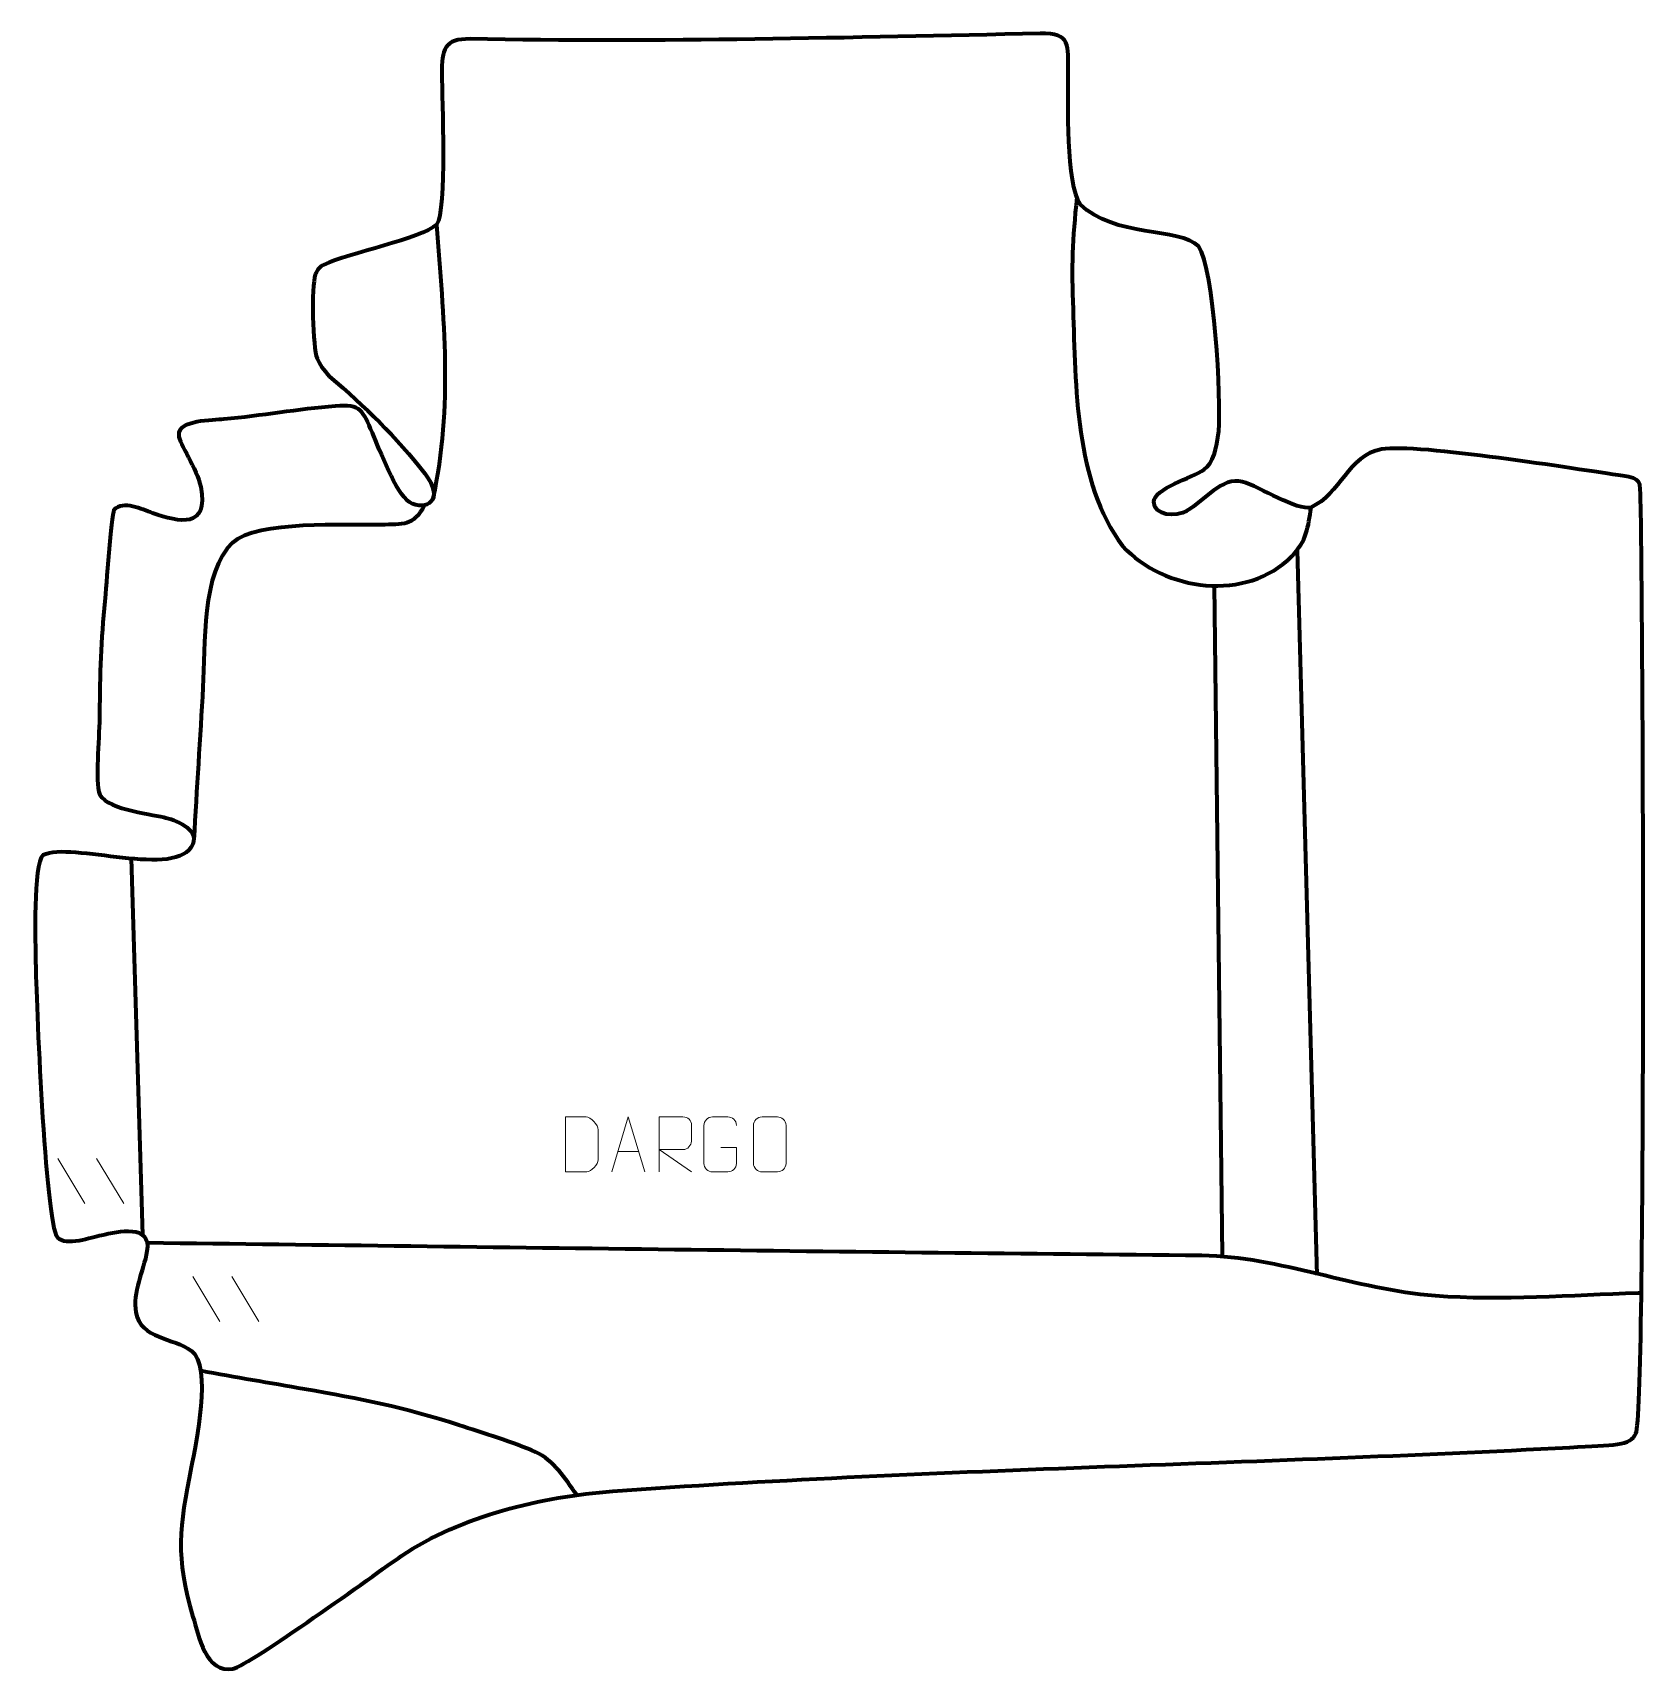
# Model space of a CAD drawing. Header units: millimetres. Extents: x -359 to 375, y -369 to 378.
import ezdxf

# ---------------------------------------------------------------- set-up
doc = ezdxf.new("R2010")
doc.units = ezdxf.units.MM
doc.header["$MEASUREMENT"] = 0
doc.layers.add('layer 1', color=7, linetype='Continuous')
doc.layers.add('layer 2', color=7, linetype='Continuous')

msp = doc.modelspace()

# ---------------------------------------------------------------- linework, layer by layer
at = {"layer": 'layer 1', "color": 142, "lineweight": 158}
for points in [[(115.8832, 302.6777), (113.7845, 283.4796), (113.3726, 271.174), (114.1515, 251.8326), (114.1515, 251.8326), (115.3084, 217.3877), (114.9285, 172.9111), (136.6113, 144.1431), (136.6113, 144.1431), (155.5351, 123.3686), (193.2504, 118.5409), (213.6601, 139.4184), (213.6601, 139.4184), (220.5528, 146.4692), (221.0457, 152.5709), (222.4392, 161.6366)], [(-180.9078, 162.5878), (-186.2316, 152.7832), (-190.2597, 154.0627), (-200.9257, 153.6877), (-200.9257, 153.6877), (-216.2539, 153.5427), (-257.2833, 155.578), (-268.2589, 145.5801), (-268.2589, 145.5801), (-282.451, 132.6525), (-280.6152, 98.1978), (-281.6955, 79.8175), (-281.6955, 79.8175), (-283.0565, 56.6605), (-284.4788, 33.5051), (-285.863, 10.3493)], [(-307.1202, -172.979), (-147.1785, -174.8999), (12.8571, -177.3343), (172.793, -178.702), (172.793, -178.702), (208.0696, -179.2669), (242.5531, -194.3107), (278.8226, -197.0475), (278.8226, -197.0475), (309.4191, -199.3561), (340.5827, -196.8203), (371.2156, -195.8131), (371.2156, -195.8131), (371.2156, -195.8131), (372.7073, -195.764), (372.7073, -195.764)], [(-111.6017, -287.7129), (-117.0106, -280.6379), (-121.8807, -272.0509), (-130.3123, -268.3113), (-130.3123, -268.3113), (-140.0574, -263.9893), (-154.8091, -259.4554), (-165.3088, -256.041), (-165.3088, -256.041), (-190.0371, -247.9997), (-210.0175, -244.1177), (-235.4375, -239.6688), (-235.4375, -239.6688), (-251.2034, -236.9095), (-266.9812, -234.2478), (-282.7295, -231.3847)]]:
    msp.add_open_spline(points, degree=3, knots=[0, 0, 0, 0, 0.2, 0.2, 0.2, 0.2, 0.4, 0.4, 0.4, 0.4, 0.6, 0.6, 0.6, 0.6, 1, 1, 1, 1], dxfattribs=at)
for points in [[(-175.4001, 290.2657), (-172.2596, 248.0953), (-167.946, 207.5671), (-177.0859, 165.7027)], [(216.0819, 142.2036), (216.0819, 142.2036), (225.0838, -187.7943), (225.0838, -187.7943)], [(182.1495, -178.8471), (182.1495, -178.8471), (178.5525, 126.0201), (178.5525, 126.0201)], [(-314.3777, 1.7732), (-314.3777, 1.7732), (-309.1769, -169.4394), (-309.1769, -169.4394)]]:
    msp.add_open_spline(points, degree=3, dxfattribs=at)
at = {"layer": 'layer 2', "color": 242, "lineweight": 158}
msp.add_open_spline([(99.1337, 377.3053), (113.5152, 377.6174), (111.873, 371.9949), (111.9251, 359.3335), (111.9251, 359.3335), (111.9727, 346.8605), (110.9528, 308.5344), (117.4917, 299.517), (117.4917, 299.517), (132.3586, 284.4858), (162.816, 288.978), (171.1954, 280.4765), (171.1954, 280.4765), (178.4128, 270.2351), (181.7211, 210.4669), (180.3836, 196.3186), (180.3836, 196.3186), (179.629, 188.3366), (177.7175, 181.6836), (173.7537, 178.8288), (173.7537, 178.8288), (168.4904, 175.0382), (150.8392, 170.3123), (150.8525, 164.0977), (150.8525, 164.0977), (150.8662, 157.6983), (160.8828, 157.2426), (165.9743, 159.9961), (165.9743, 159.9961), (173.925, 164.7201), (181.938, 175.7914), (191.1674, 173.296), (191.1674, 173.296), (199.4347, 171.0608), (215.9603, 159.8223), (222.4392, 161.6366), (222.4392, 161.6366), (235.6647, 167.598), (239.2786, 185.3004), (254.4423, 188.127), (254.4423, 188.127), (271.2537, 190.7783), (343.5704, 178.9599), (364.2161, 175.9707), (364.2161, 175.9707), (372.7934, 174.7289), (372.1277, 173.6377), (372.3358, 164.6807), (372.3358, 164.6807), (373.6091, 109.936), (374.8603, -249.4471), (370.2322, -259.8233), (370.2322, -259.8233), (367.6824, -265.5396), (360.2571, -265.0568), (340.081, -266.1508), (340.081, -266.1508), (199.6978, -273.7628), (42.5119, -275.965), (-95.2121, -286.1363), (-95.2121, -286.1363), (-127.67, -288.5334), (-164.0479, -297.2239), (-191.3815, -315.5689), (-191.3815, -315.5689), (-202.9511, -323.4918), (-260.3741, -365.3509), (-268.0602, -366.9034), (-268.0602, -366.9034), (-280.3261, -369.3809), (-283.709, -351.8087), (-286.248, -343.2635), (-286.248, -343.2635), (-294.4079, -315.8014), (-292.4418, -302.6947), (-287.0023, -275.1778), (-287.0023, -275.1778), (-284.9536, -264.7541), (-277.5014, -229.0942), (-286.8843, -222.1801), (-286.8843, -222.1801), (-295.1139, -216.1158), (-310.0178, -216.9718), (-312.1936, -204.688), (-312.1936, -204.688), (-313.7881, -195.6862), (-308.7898, -185.9433), (-307.1557, -176.8616), (-307.1557, -176.8616), (-305.158, -164.1573), (-319.982, -167.955), (-327.8242, -169.5391), (-327.8242, -169.5391), (-332.2479, -170.5185), (-344.0048, -174.5906), (-347.88, -170.6505), (-347.88, -170.6505), (-353.7583, -163.1617), (-357.5748, -60.0311), (-357.8071, -45.5008), (-357.8071, -45.5008), (-357.9379, -37.8257), (-359.0842, -0.4061), (-354.4648, 3.3215), (-354.4648, 3.3215), (-341.9697, 9.8027), (-293.0292, -7.9456), (-286.3317, 8.3793), (-286.3317, 8.3793), (-283.421, 15.4743), (-294.5465, 19.513), (-299.5237, 20.6476), (-299.5237, 20.6476), (-306.0482, 22.1348), (-327.6027, 24.5097), (-329.058, 32.1681), (-329.058, 32.1681), (-330.6364, 40.4748), (-328.7592, 57.9966), (-328.7304, 67.9406), (-328.7304, 67.9406), (-328.6802, 85.2654), (-328.0391, 101.6032), (-326.3225, 118.8587), (-326.3225, 118.8587), (-325.7374, 124.9493), (-323.4503, 157.8951), (-322.179, 160.4803), (-322.179, 160.4803), (-317.9415, 164.9495), (-309.4419, 160.7659), (-304.6583, 159.0598), (-304.6583, 159.0598), (-292.253, 154.7075), (-278.9747, 151.8309), (-282.7346, 170.9379), (-282.7346, 170.9379), (-284.3436, 179.1141), (-292.5007, 190.7515), (-292.7409, 194.5687), (-292.7409, 194.5687), (-293.1722, 201.4226), (-277.1396, 201.2828), (-272.1644, 201.7157), (-272.1644, 201.7157), (-255.3647, 203.3178), (-238.1632, 206.386), (-221.5788, 207.6893), (-221.5788, 207.6893), (-209.3626, 208.6494), (-209.1611, 205.7698), (-204.5997, 195.5171), (-204.5997, 195.5171), (-201.3379, 188.1777), (-193.976, 167.8988), (-187.7692, 164.0631), (-187.7692, 164.0631), (-180.3367, 159.4698), (-171.3918, 164.828), (-180.7026, 177.0011), (-180.7026, 177.0011), (-193.9559, 193.999), (-207.8336, 207.2233), (-224.1006, 221.2189), (-224.1006, 221.2189), (-226.8773, 224.2594), (-228.6553, 226.9255), (-229.7763, 229.4641), (-229.7763, 229.4641), (-231.776, 233.9919), (-232.4788, 262.3681), (-230.5709, 267.5685), (-230.5709, 267.5685), (-229.8492, 269.5355), (-228.6402, 271.1581), (-226.662, 272.0784), (-226.662, 272.0784), (-215.5317, 277.2569), (-182.2677, 284.1004), (-175.4001, 290.2657), (-175.4001, 290.2657), (-170.7617, 296.9659), (-172.8966, 347.678), (-173.0271, 358.9785), (-173.0271, 358.9785), (-173.1538, 369.9507), (-171.7826, 375.0336), (-160.1988, 374.81), (-160.1988, 374.81), (-74.8387, 373.1619), (13.4564, 375.4461), (99.1337, 377.3053)], degree=3, knots=[0, 0, 0, 0, 0.02040816, 0.02040816, 0.02040816, 0.02040816, 0.04081633, 0.04081633, 0.04081633, 0.04081633, 0.06122449, 0.06122449, 0.06122449, 0.06122449, 0.08163265, 0.08163265, 0.08163265, 0.08163265, 0.10204082, 0.10204082, 0.10204082, 0.10204082, 0.12244898, 0.12244898, 0.12244898, 0.12244898, 0.14285714, 0.14285714, 0.14285714, 0.14285714, 0.16326531, 0.16326531, 0.16326531, 0.16326531, 0.18367347, 0.18367347, 0.18367347, 0.18367347, 0.20408163, 0.20408163, 0.20408163, 0.20408163, 0.2244898, 0.2244898, 0.2244898, 0.2244898, 0.24489796, 0.24489796, 0.24489796, 0.24489796, 0.26530612, 0.26530612, 0.26530612, 0.26530612, 0.28571429, 0.28571429, 0.28571429, 0.28571429, 0.30612245, 0.30612245, 0.30612245, 0.30612245, 0.32653061, 0.32653061, 0.32653061, 0.32653061, 0.34693878, 0.34693878, 0.34693878, 0.34693878, 0.36734694, 0.36734694, 0.36734694, 0.36734694, 0.3877551, 0.3877551, 0.3877551, 0.3877551, 0.40816327, 0.40816327, 0.40816327, 0.40816327, 0.42857143, 0.42857143, 0.42857143, 0.42857143, 0.44897959, 0.44897959, 0.44897959, 0.44897959, 0.46938776, 0.46938776, 0.46938776, 0.46938776, 0.48979592, 0.48979592, 0.48979592, 0.48979592, 0.51020408, 0.51020408, 0.51020408, 0.51020408, 0.53061224, 0.53061224, 0.53061224, 0.53061224, 0.55102041, 0.55102041, 0.55102041, 0.55102041, 0.57142857, 0.57142857, 0.57142857, 0.57142857, 0.59183673, 0.59183673, 0.59183673, 0.59183673, 0.6122449, 0.6122449, 0.6122449, 0.6122449, 0.63265306, 0.63265306, 0.63265306, 0.63265306, 0.65306122, 0.65306122, 0.65306122, 0.65306122, 0.67346939, 0.67346939, 0.67346939, 0.67346939, 0.69387755, 0.69387755, 0.69387755, 0.69387755, 0.71428571, 0.71428571, 0.71428571, 0.71428571, 0.73469388, 0.73469388, 0.73469388, 0.73469388, 0.75510204, 0.75510204, 0.75510204, 0.75510204, 0.7755102, 0.7755102, 0.7755102, 0.7755102, 0.79591837, 0.79591837, 0.79591837, 0.79591837, 0.81632653, 0.81632653, 0.81632653, 0.81632653, 0.83673469, 0.83673469, 0.83673469, 0.83673469, 0.85714286, 0.85714286, 0.85714286, 0.85714286, 0.87755102, 0.87755102, 0.87755102, 0.87755102, 0.89795918, 0.89795918, 0.89795918, 0.89795918, 0.91836735, 0.91836735, 0.91836735, 0.91836735, 0.93877551, 0.93877551, 0.93877551, 0.93877551, 0.95918367, 0.95918367, 0.95918367, 0.95918367, 1, 1, 1, 1], dxfattribs=at)
at = {"layer": 'layer 2', "color": 250, "lineweight": 9}
for points, knots in [([(-116.704, -140.712), (-114.3722, -140.7116), (-109.422, -140.7356), (-107.0905, -140.7359), (-107.0905, -140.7359), (-105.1655, -140.8413), (-101.8469, -137.2997), (-101.8581, -135.2824), (-101.8581, -135.2824), (-101.8585, -129.5123), (-101.8585, -127.3426), (-101.8581, -121.5733), (-101.8581, -121.5733), (-101.8624, -119.4352), (-105.2369, -115.7751), (-107.3893, -115.7886), (-107.3893, -115.7886), (-109.715, -115.7886), (-114.4393, -115.7886), (-116.7654, -115.7886), (-116.7654, -115.7886), (-116.765, -121.5355), (-116.7037, -134.9647), (-116.704, -140.712)], [0, 0, 0, 0, 0.14285714, 0.14285714, 0.14285714, 0.14285714, 0.28571429, 0.28571429, 0.28571429, 0.28571429, 0.42857143, 0.42857143, 0.42857143, 0.42857143, 0.57142857, 0.57142857, 0.57142857, 0.57142857, 0.71428571, 0.71428571, 0.71428571, 0.71428571, 1, 1, 1, 1]), ([(-95.6464, -140.7348), (-95.6464, -140.7348), (-88.2754, -115.7813), (-88.2754, -115.7813), (-88.2754, -115.7813), (-88.2754, -115.7813), (-80.7055, -140.7348), (-80.7055, -140.7348)], [0, 0, 0, 0, 0.33333333, 0.33333333, 0.33333333, 0.33333333, 1, 1, 1, 1]), ([(-74.1044, -140.7384), (-74.1044, -140.7384), (-74.1044, -115.7849), (-74.1044, -115.7849), (-74.1044, -115.7849), (-70.5096, -115.7849), (-66.9141, -115.7849), (-63.3189, -115.7849), (-63.3189, -115.7849), (-60.9936, -115.8226), (-59.4363, -117.3126), (-59.4404, -119.679), (-59.4404, -119.679), (-59.4408, -121.7145), (-59.4408, -124.7739), (-59.4404, -126.8099), (-59.4404, -126.8099), (-59.4469, -128.6854), (-61.2592, -130.6272), (-63.2687, -130.6463), (-63.2687, -130.6463), (-63.2687, -130.6463), (-74.1044, -130.6463), (-74.1044, -130.6463), (-74.1044, -130.6463), (-74.1044, -130.6463), (-59.4497, -140.7384), (-59.4497, -140.7384)], [0, 0, 0, 0, 0.125, 0.125, 0.125, 0.125, 0.25, 0.25, 0.25, 0.25, 0.375, 0.375, 0.375, 0.375, 0.5, 0.5, 0.5, 0.5, 0.625, 0.625, 0.625, 0.625, 0.75, 0.75, 0.75, 0.75, 1, 1, 1, 1]), ([(-46.135, -129.756), (-46.135, -129.756), (-38.9669, -129.756), (-38.9669, -129.756), (-38.9669, -129.756), (-38.9669, -129.756), (-38.9669, -136.9241), (-38.9669, -136.9241), (-38.9669, -136.9241), (-39.1066, -139.2475), (-40.7838, -140.7271), (-42.9316, -140.7379), (-42.9316, -140.7379), (-45.2634, -140.7375), (-47.5954, -140.7375), (-49.9269, -140.7379), (-49.9269, -140.7379), (-51.8518, -140.8433), (-53.824, -138.9588), (-53.8128, -136.9415), (-53.8128, -136.9415), (-53.8124, -131.1714), (-53.8124, -125.4017), (-53.8128, -119.6324), (-53.8128, -119.6324), (-53.8086, -117.4943), (-52.0618, -115.7751), (-49.9095, -115.7885), (-49.9095, -115.7885), (-47.5838, -115.7885), (-45.2577, -115.7885), (-42.9316, -115.7885), (-42.9316, -115.7885), (-40.9849, -115.7531), (-38.9935, -117.2446), (-38.9669, -119.6823)], [0, 0, 0, 0, 0.1, 0.1, 0.1, 0.1, 0.2, 0.2, 0.2, 0.2, 0.3, 0.3, 0.3, 0.3, 0.4, 0.4, 0.4, 0.4, 0.5, 0.5, 0.5, 0.5, 0.6, 0.6, 0.6, 0.6, 0.7, 0.7, 0.7, 0.7, 0.8, 0.8, 0.8, 0.8, 1, 1, 1, 1]), ([(-27.365, -115.7891), (-25.0393, -115.7891), (-22.7132, -115.7891), (-20.3871, -115.7891), (-20.3871, -115.7891), (-18.4405, -115.7535), (-16.4491, -117.2451), (-16.4224, -119.6827), (-16.4224, -119.6827), (-16.4228, -125.4296), (-16.4228, -131.1769), (-16.4224, -136.9246), (-16.4224, -136.9246), (-16.5622, -139.248), (-18.2394, -140.7276), (-20.3871, -140.7384), (-20.3871, -140.7384), (-22.719, -140.738), (-25.0509, -140.738), (-27.3824, -140.7384), (-27.3824, -140.7384), (-29.3074, -140.8438), (-31.2795, -138.9593), (-31.2683, -136.942), (-31.2683, -136.942), (-31.268, -131.1719), (-31.268, -125.4022), (-31.2683, -119.6329), (-31.2683, -119.6329), (-31.2641, -117.4948), (-29.5174, -115.7756), (-27.365, -115.7891)], [0, 0, 0, 0, 0.11111111, 0.11111111, 0.11111111, 0.11111111, 0.22222222, 0.22222222, 0.22222222, 0.22222222, 0.33333333, 0.33333333, 0.33333333, 0.33333333, 0.44444444, 0.44444444, 0.44444444, 0.44444444, 0.55555556, 0.55555556, 0.55555556, 0.55555556, 0.66666667, 0.66666667, 0.66666667, 0.66666667, 0.77777778, 0.77777778, 0.77777778, 0.77777778, 1, 1, 1, 1])]:
    msp.add_open_spline(points, degree=3, knots=knots, dxfattribs=at)
for points in [[(-92.9238, -131.4854), (-92.9238, -131.4854), (-83.4281, -131.4854), (-83.4281, -131.4854)], [(-347.7833, -134.7007), (-347.7833, -134.7007), (-335.419, -155.245), (-335.419, -155.245)], [(-330.0534, -134.7007), (-330.0534, -134.7007), (-317.6891, -155.245), (-317.6891, -155.245)], [(-286.3089, -188.3229), (-286.3089, -188.3229), (-273.9446, -208.8672), (-273.9446, -208.8672)], [(-268.579, -188.3229), (-268.579, -188.3229), (-256.2147, -208.8672), (-256.2147, -208.8672)]]:
    msp.add_open_spline(points, degree=3, dxfattribs=at)

doc.saveas('drawing.dxf')
